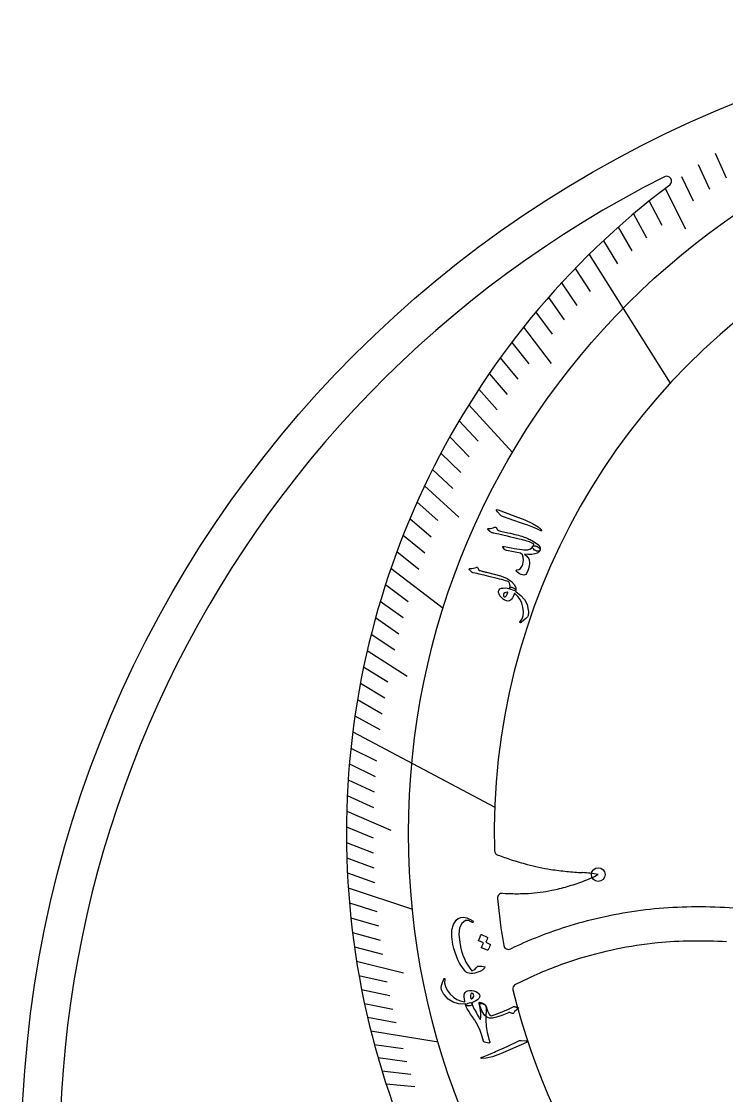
# Model space of a CAD drawing. Header units: millimetres. Extents: x -58 to 58, y -58 to 58.
# Drawn here: x -58.5 to -22.2, y 3.2 to 58.5 of the extents above; entities that cross this region are included whole.
import ezdxf

# ---------------------------------------------------------------- set-up
doc = ezdxf.new("R2010")
doc.units = ezdxf.units.MM
for name, color, linetype in [('CUT_INNER', 6, 'Continuous'), ('CUT_OUTER', 1, 'Continuous'), ('ENGRAVE', 7, 'Continuous'), ('ENGRAVE_FINE', 8, 'Continuous'), ('TEXT', 5, 'Continuous')]:
    doc.layers.add(name, color=color, linetype=linetype)

msp = doc.modelspace()

# ---------------------------------------------------------------- linework, layer by layer
at = {"layer": 'CUT_INNER'}
msp.add_lwpolyline([(-32.437, 9.253), (-33.081, 8.939)], dxfattribs=at)
for centre, radius, start, end in [((0, 0), 56.539, 116.7179, 267.5899), ((-25.3, 50.283), 0.25, 307.109, 118.556), ((0, 16.717), 41.783, 127.0062, 234.7708), ((0, 16.717), 34.178, 119.5371, 181.4908), ((-33.917, 15.835), 0.25, 181.582, 250.471), ((-26.113, 37.398), 23.181, 250.1088, 251.9185), ((-28.629, 29.647), 15.033, 251.8676, 255.1317), ((-29.445, 26.599), 11.878, 255.1622, 261.2001), ((-29.093, 29.001), 14.305, 261.2776, 264.5529), ((-27.003, 51.576), 36.976, 264.6502, 265.9061), ((-29.917, 8.963), 5.738, 79.0827, 87.2613), ((-31.429, 19.395), 5.456, 289.3299, 298.4352), ((-33.113, 23.19), 9.595, 281.3986, 286.3121), ((-33.65, 25.035), 11.516, 286.2995, 290.4687), ((-33.764, 13.382), 0.25, 86.9149, 185.8008), ((-0.14, 16.7), 34.037, 185.6358, 189.7217), ((-33.079, 25.009), 11.397, 266.6218, 269.2571), ((-33.034, 24.158), 10.547, 268.954, 273.3364), ((-32.939, 22.381), 8.767, 273.3916, 281.3323), ((-23.729, -9.801), 22.731, 93.1575, 97.9251), ((-23.673, -10.856), 23.788, 88.5335, 93.1525), ((-23.715, -12.409), 25.341, 84.1086, 88.5295), ((-23.823, -9.137), 22.06, 97.9212, 107.6634), ((-23.693, -9.528), 22.473, 107.6774, 114.8982), ((-23.803, -9.219), 20.389, 95.5646, 107.6835), ((-23.695, -10.254), 21.43, 90.8806, 95.5858), ((-23.677, -11.551), 22.727, 86.3443, 90.8757), ((-33.442, 10.994), 0.25, 189.668, 296.0766), ((-31.2, 6.595), 4.687, 114.6385, 117.0557), ((-23.686, -9.546), 20.736, 107.7176, 114.9618), ((-32.971, 8.714), 0.25, 116.0766, 193.5352), ((-0.001, 16.716), 34.177, 193.6414, 236.8658)]:
    msp.add_arc(centre, radius, start, end, dxfattribs=at)
at = {"layer": 'CUT_OUTER'}
msp.add_circle((0, 0), 58.5, dxfattribs=at)
at = {"layer": 'ENGRAVE'}
for points in [[(-29.298, 46.507), (-25.127, 39.886)], [(-35.492, 38.765), (-33.245, 36.31)], [(-39.49, 30.369), (-36.808, 28.306)], [(-41.456, 21.936), (-34.151, 18.07)], [(-41.689, 13.906), (-38.391, 12.806)], [(-40.527, 6.549), (-37.068, 5.99)]]:
    msp.add_lwpolyline(points, dxfattribs=at)
for centre, radius in [((0, 16.717), 38.589), ((-28.83, 14.597), 0.351)]:
    msp.add_circle(centre, radius, dxfattribs=at)
at = {"layer": 'ENGRAVE_FINE'}
for points in [[(-22.804, 51.728), (-22.244, 50.459)], [(-23.685, 51.138), (-23.101, 49.878)], [(-24.547, 50.529), (-23.939, 49.278)], [(-25.39, 49.901), (-24.337, 47.831)], [(-26.213, 49.255), (-25.557, 48.024)], [(-27.015, 48.592), (-26.337, 47.371)], [(-27.797, 47.912), (-27.095, 46.703)], [(-28.558, 47.217), (-27.833, 46.019)], [(-30.016, 45.783), (-29.246, 44.609)], [(-30.713, 45.046), (-29.921, 43.884)], [(-31.388, 44.296), (-30.574, 43.147)], [(-32.041, 43.535), (-31.205, 42.399)], [(-32.672, 42.763), (-31.241, 40.891)], [(-33.28, 41.981), (-32.401, 40.872)], [(-33.867, 41.189), (-32.967, 40.094)], [(-34.431, 40.389), (-33.51, 39.309)], [(-34.973, 39.581), (-34.032, 38.515)], [(-35.99, 37.944), (-35.008, 36.909)], [(-36.465, 37.116), (-35.464, 36.097)], [(-36.919, 36.284), (-35.898, 35.281)], [(-37.35, 35.447), (-36.311, 34.461)], [(-37.76, 34.606), (-35.995, 32.988)], [(-38.148, 33.762), (-37.072, 32.81)], [(-38.515, 32.916), (-37.421, 31.981)], [(-38.861, 32.068), (-37.749, 31.151)], [(-39.186, 31.219), (-38.056, 30.319)], [(-39.774, 29.518), (-38.611, 28.655)], [(-40.038, 28.668), (-38.858, 27.824)], [(-40.281, 27.819), (-39.086, 26.993)], [(-40.505, 26.971), (-39.294, 26.165)], [(-40.71, 26.125), (-38.663, 24.811)], [(-40.896, 25.281), (-39.655, 24.514)], [(-41.063, 24.44), (-39.808, 23.692)], [(-41.212, 23.601), (-39.943, 22.874)], [(-41.343, 22.767), (-40.06, 22.06)], [(-41.552, 21.109), (-40.242, 20.444)], [(-41.63, 20.287), (-40.308, 19.642)], [(-41.693, 19.469), (-40.358, 18.846)], [(-41.738, 18.657), (-40.392, 18.055)], [(-41.768, 17.85), (-39.501, 16.881)], [(-41.782, 17.049), (-40.414, 16.491)], [(-41.781, 16.254), (-40.402, 15.717)], [(-41.764, 15.465), (-40.376, 14.95)], [(-41.734, 14.682), (-40.335, 14.19)], [(-41.63, 13.137), (-40.213, 12.69)], [(-41.557, 12.375), (-40.132, 11.951)], [(-41.471, 11.62), (-40.039, 11.219)], [(-41.373, 10.873), (-39.932, 10.494)], [(-41.261, 10.133), (-38.844, 9.539)], [(-41.138, 9.4), (-39.684, 9.068)], [(-41.002, 8.675), (-39.542, 8.367)], [(-40.855, 7.959), (-39.389, 7.673)], [(-40.697, 7.25), (-39.226, 6.988)], [(-40.347, 5.857), (-38.867, 5.642)], [(-40.157, 5.172), (-38.673, 4.981)], [(-39.956, 4.496), (-38.469, 4.329)], [(-39.746, 3.829), (-38.256, 3.685)]]:
    msp.add_lwpolyline(points, dxfattribs=at)
at = {"layer": 'TEXT'}
for points in [[(-34.008, 33.269), (-34.053, 33.332), (-34.062, 33.369), (-34.034, 33.38), (-33.969, 33.366), (-33.121, 33.047), (-32.603, 32.848), (-32.202, 32.662), (-31.917, 32.49), (-31.75, 32.334), (-31.739, 32.315), (-31.735, 32.302), (-31.738, 32.293), (-31.747, 32.289), (-31.76, 32.288), (-31.774, 32.29), (-31.791, 32.295), (-31.81, 32.303), (-31.953, 32.373), (-32.108, 32.441), (-32.275, 32.507), (-32.454, 32.569), (-32.5, 32.587), (-32.626, 32.632), (-32.831, 32.705), (-33.117, 32.805), (-33.752, 33.021), (-33.785, 33.034), (-33.814, 33.05), (-33.838, 33.069), (-33.858, 33.089)], [(-34.485, 32.332), (-34.498, 32.345), (-34.506, 32.359), (-34.508, 32.373), (-34.504, 32.387), (-34.497, 32.398), (-34.487, 32.406), (-34.473, 32.41), (-34.457, 32.412), (-34.374, 32.412), (-34.297, 32.422), (-34.225, 32.441), (-34.159, 32.471), (-34.132, 32.478), (-34.107, 32.474), (-34.085, 32.46), (-34.065, 32.436), (-34.056, 32.421), (-34.047, 32.406), (-34.038, 32.39), (-34.029, 32.375), (-34.02, 32.359), (-34.01, 32.344), (-34.001, 32.329), (-33.992, 32.314), (-33.959, 32.301), (-33.861, 32.276), (-33.698, 32.237), (-33.471, 32.187), (-33.346, 32.159), (-33.229, 32.132), (-33.12, 32.105), (-33.019, 32.08), (-32.927, 32.056), (-32.842, 32.032), (-32.766, 32.01), (-32.699, 31.988), (-32.636, 31.966), (-32.574, 31.943), (-32.512, 31.918), (-32.451, 31.892), (-32.391, 31.865), (-32.33, 31.837), (-32.27, 31.807), (-32.209, 31.775), (-32.014, 31.656), (-31.883, 31.541), (-31.817, 31.428), (-31.816, 31.319), (-31.835, 31.275), (-31.864, 31.245), (-31.904, 31.231), (-31.953, 31.232), (-32.006, 31.246), (-32.056, 31.267), (-32.102, 31.297), (-32.145, 31.335), (-32.182, 31.377), (-32.203, 31.415), (-32.208, 31.449), (-32.197, 31.478), (-32.185, 31.499), (-32.175, 31.518), (-32.166, 31.535), (-32.158, 31.55), (-32.152, 31.563), (-32.147, 31.574), (-32.145, 31.584), (-32.144, 31.593), (-32.187, 31.631), (-32.26, 31.671), (-32.364, 31.713), (-32.498, 31.757), (-32.579, 31.781), (-32.672, 31.806), (-32.778, 31.834), (-32.897, 31.864), (-33.027, 31.896), (-33.171, 31.931), (-33.327, 31.968), (-33.496, 32.008), (-33.662, 32.046), (-33.808, 32.079), (-33.934, 32.107), (-34.039, 32.13), (-34.125, 32.148), (-34.191, 32.161), (-34.236, 32.171), (-34.261, 32.175), (-34.293, 32.184), (-34.324, 32.199), (-34.356, 32.219), (-34.387, 32.245), (-34.402, 32.26), (-34.416, 32.273), (-34.429, 32.286), (-34.442, 32.297), (-34.454, 32.308), (-34.465, 32.317), (-34.475, 32.325), (-34.485, 32.332)], [(-31.814, 31.315), (-31.849, 31.251), (-31.887, 31.199), (-31.928, 31.16), (-31.974, 31.132), (-32.092, 31.095), (-32.238, 31.076), (-32.413, 31.075), (-32.617, 31.09), (-32.523, 30.998), (-32.453, 30.916), (-32.405, 30.845), (-32.381, 30.785), (-32.367, 30.626), (-32.385, 30.458), (-32.435, 30.281), (-32.518, 30.093), (-32.553, 30.045), (-32.599, 30.016), (-32.657, 30.006), (-32.725, 30.015), (-32.8, 30.04), (-32.875, 30.079), (-32.951, 30.131), (-33.029, 30.197), (-33.038, 30.208), (-33.044, 30.219), (-33.047, 30.231), (-33.045, 30.243), (-33.039, 30.257), (-33.03, 30.267), (-33.017, 30.272), (-33.002, 30.273), (-32.904, 30.293), (-32.823, 30.349), (-32.76, 30.443), (-32.712, 30.573), (-32.678, 30.768), (-32.685, 30.925), (-32.732, 31.045), (-32.822, 31.128), (-33.543, 31.278), (-33.576, 31.287), (-33.603, 31.298), (-33.625, 31.312), (-33.642, 31.329), (-33.718, 31.432), (-33.727, 31.446), (-33.733, 31.458), (-33.736, 31.468), (-33.734, 31.476), (-33.725, 31.483), (-33.709, 31.486), (-33.688, 31.485), (-33.66, 31.48), (-33.477, 31.44), (-33.306, 31.406), (-33.15, 31.377), (-33.007, 31.353), (-32.877, 31.334), (-32.761, 31.319), (-32.659, 31.31), (-32.571, 31.305), (-32.45, 31.314), (-32.347, 31.347), (-32.262, 31.402), (-32.196, 31.482), (-32.175, 31.503), (-32.146, 31.514), (-32.108, 31.516), (-32.062, 31.508), (-32.039, 31.5), (-32.016, 31.492), (-31.993, 31.483), (-31.97, 31.473), (-31.948, 31.462), (-31.926, 31.449), (-31.905, 31.434), (-31.885, 31.418), (-31.848, 31.385), (-31.825, 31.357), (-31.813, 31.333), (-31.814, 31.315)], [(-35.318, 30.148), (-35.365, 30.194), (-35.402, 30.23), (-35.43, 30.256), (-35.448, 30.272), (-35.459, 30.284), (-35.465, 30.296), (-35.468, 30.308), (-35.465, 30.32), (-35.458, 30.333), (-35.447, 30.341), (-35.433, 30.346), (-35.415, 30.347), (-35.33, 30.349), (-35.25, 30.359), (-35.175, 30.378), (-35.105, 30.405), (-35.083, 30.411), (-35.063, 30.408), (-35.044, 30.394), (-35.027, 30.37), (-34.952, 30.25), (-34.902, 30.237), (-34.853, 30.225), (-34.805, 30.212), (-34.758, 30.2), (-34.712, 30.188), (-34.666, 30.177), (-34.622, 30.166), (-34.578, 30.155), (-34.175, 30.053), (-33.862, 29.965), (-33.641, 29.891), (-33.512, 29.831), (-33.296, 29.672), (-33.15, 29.52), (-33.074, 29.373), (-33.068, 29.231), (-33.07, 29.227), (-33.071, 29.224), (-33.072, 29.221), (-33.074, 29.217), (-33.1, 29.205), (-33.15, 29.209), (-33.221, 29.229), (-33.315, 29.266), (-33.348, 29.282), (-33.37, 29.301), (-33.38, 29.323), (-33.378, 29.348), (-33.363, 29.441), (-33.367, 29.525), (-33.39, 29.6), (-33.434, 29.666), (-33.507, 29.692), (-33.59, 29.718), (-33.685, 29.746), (-33.79, 29.775), (-33.906, 29.806), (-34.031, 29.838), (-34.166, 29.871), (-34.311, 29.906), (-34.454, 29.941), (-34.581, 29.972), (-34.695, 29.999), (-34.795, 30.023), (-34.88, 30.042), (-34.95, 30.058), (-35.006, 30.072), (-35.048, 30.082), (-35.257, 30.121), (-35.277, 30.127), (-35.294, 30.134), (-35.307, 30.141), (-35.318, 30.148)], [(-33.056, 29.149), (-32.802, 28.964), (-32.613, 28.744), (-32.488, 28.491), (-32.426, 28.203), (-32.423, 28.165), (-32.421, 28.128), (-32.42, 28.091), (-32.421, 28.056), (-32.423, 28.022), (-32.427, 27.99), (-32.433, 27.959), (-32.44, 27.929), (-32.475, 27.861), (-32.546, 27.78), (-32.654, 27.685), (-32.797, 27.575), (-32.816, 27.564), (-32.832, 27.559), (-32.846, 27.561), (-32.857, 27.569), (-32.864, 27.58), (-32.865, 27.592), (-32.86, 27.604), (-32.848, 27.618), (-32.749, 27.749), (-32.693, 27.915), (-32.68, 28.116), (-32.709, 28.352), (-32.766, 28.558), (-32.852, 28.744), (-32.968, 28.91), (-33.115, 29.055), (-33.121, 29.057), (-33.127, 29.057), (-33.132, 29.055), (-33.136, 29.052), (-33.186, 28.938), (-33.236, 28.843), (-33.286, 28.769), (-33.338, 28.714), (-33.398, 28.679), (-33.469, 28.669), (-33.55, 28.683), (-33.64, 28.722), (-33.651, 28.728), (-33.663, 28.735), (-33.675, 28.742), (-33.686, 28.75), (-33.698, 28.759), (-33.711, 28.768), (-33.724, 28.777), (-33.737, 28.788), (-33.822, 28.864), (-33.886, 28.943), (-33.93, 29.024), (-33.954, 29.108), (-33.955, 29.186), (-33.932, 29.249), (-33.884, 29.296), (-33.811, 29.327), (-33.719, 29.343), (-33.619, 29.344), (-33.512, 29.33), (-33.396, 29.3), (-33.394, 29.307), (-33.392, 29.314), (-33.39, 29.32), (-33.388, 29.327), (-33.387, 29.333), (-33.385, 29.34), (-33.383, 29.346), (-33.38, 29.353), (-33.367, 29.374), (-33.345, 29.386), (-33.315, 29.39), (-33.278, 29.384), (-33.239, 29.373), (-33.2, 29.358), (-33.163, 29.338), (-33.127, 29.315), (-33.096, 29.291), (-33.076, 29.27), (-33.066, 29.251), (-33.067, 29.234), (-33.091, 29.17), (-33.085, 29.167), (-33.077, 29.163), (-33.068, 29.157), (-33.056, 29.149)], [(-33.503, 29.13), (-33.579, 29.118), (-33.639, 29.095), (-33.681, 29.061), (-33.705, 29.017), (-33.708, 28.987), (-33.705, 28.958), (-33.697, 28.931), (-33.684, 28.904), (-33.675, 28.895), (-33.663, 28.89), (-33.649, 28.889), (-33.633, 28.894), (-33.588, 28.918), (-33.548, 28.961), (-33.512, 29.024), (-33.48, 29.106), (-33.479, 29.115), (-33.482, 29.122), (-33.49, 29.127), (-33.503, 29.13)], [(-34.671, 9.784), (-34.696, 9.754), (-34.726, 9.726), (-34.758, 9.698), (-34.795, 9.672), (-34.834, 9.648), (-34.877, 9.625), (-34.923, 9.603), (-34.972, 9.582), (-35.071, 9.549), (-35.172, 9.525), (-35.274, 9.511), (-35.377, 9.507), (-35.471, 9.515), (-35.549, 9.533), (-35.612, 9.562), (-35.659, 9.601), (-35.767, 9.736), (-35.868, 9.883), (-35.962, 10.041), (-36.048, 10.21), (-36.126, 10.391), (-36.194, 10.584), (-36.254, 10.788), (-36.305, 11.003), (-36.363, 11.412), (-36.354, 11.755), (-36.281, 12.031), (-36.144, 12.24), (-36.028, 12.332), (-35.898, 12.384), (-35.752, 12.395), (-35.593, 12.367), (-35.558, 12.355), (-35.521, 12.341), (-35.484, 12.325), (-35.446, 12.306), (-35.407, 12.285), (-35.367, 12.261), (-35.326, 12.236), (-35.283, 12.207), (-35.271, 12.198), (-35.263, 12.187), (-35.259, 12.175), (-35.259, 12.163), (-35.261, 12.154), (-35.266, 12.146), (-35.274, 12.14), (-35.285, 12.134), (-35.296, 12.13), (-35.306, 12.13), (-35.316, 12.133), (-35.327, 12.14), (-35.368, 12.166), (-35.41, 12.188), (-35.453, 12.208), (-35.497, 12.224), (-35.538, 12.234), (-35.578, 12.237), (-35.614, 12.234), (-35.649, 12.224), (-35.841, 12.083), (-35.957, 11.849), (-35.996, 11.52), (-35.955, 11.099), (-35.91, 10.871), (-35.854, 10.656), (-35.79, 10.454), (-35.715, 10.265), (-35.632, 10.088), (-35.54, 9.925), (-35.438, 9.775), (-35.328, 9.637), (-35.257, 9.667), (-35.181, 9.717), (-35.101, 9.788), (-35.016, 9.878), (-35.007, 9.883), (-34.989, 9.886), (-34.963, 9.887), (-34.928, 9.888), (-34.924, 9.887), (-34.921, 9.887), (-34.918, 9.887), (-34.916, 9.887), (-34.868, 9.884), (-34.813, 9.877), (-34.752, 9.866), (-34.684, 9.851), (-34.663, 9.843), (-34.653, 9.829), (-34.656, 9.809), (-34.671, 9.784)], [(-34.399, 11.021), (-34.394, 11.018), (-34.39, 11.012), (-34.388, 11.004), (-34.387, 10.995), (-34.395, 10.958), (-34.404, 10.922), (-34.415, 10.887), (-34.427, 10.852), (-34.441, 10.819), (-34.456, 10.785), (-34.474, 10.752), (-34.494, 10.72), (-34.5, 10.713), (-34.508, 10.709), (-34.516, 10.708), (-34.526, 10.71), (-34.831, 10.833), (-34.835, 10.837), (-34.836, 10.844), (-34.834, 10.854), (-34.829, 10.866), (-34.823, 10.875), (-34.816, 10.889), (-34.807, 10.909), (-34.797, 10.934), (-34.785, 10.964), (-34.77, 11), (-34.754, 11.042), (-34.735, 11.09), (-34.971, 11.191), (-34.978, 11.196), (-34.981, 11.204), (-34.98, 11.214), (-34.973, 11.227), (-34.967, 11.238), (-34.959, 11.256), (-34.948, 11.28), (-34.934, 11.31), (-34.917, 11.347), (-34.898, 11.391), (-34.876, 11.443), (-34.851, 11.501), (-34.846, 11.507), (-34.841, 11.511), (-34.836, 11.511), (-34.83, 11.508), (-34.538, 11.375), (-34.533, 11.371), (-34.529, 11.365), (-34.527, 11.357), (-34.526, 11.348), (-34.532, 11.317), (-34.538, 11.286), (-34.547, 11.256), (-34.558, 11.227), (-34.569, 11.198), (-34.583, 11.171), (-34.597, 11.143), (-34.613, 11.117)], [(-35.702, 7.932), (-36.017, 7.946), (-36.298, 8.032), (-36.546, 8.19), (-36.758, 8.421), (-36.782, 8.455), (-36.804, 8.489), (-36.824, 8.522), (-36.843, 8.556), (-36.86, 8.589), (-36.874, 8.622), (-36.886, 8.654), (-36.896, 8.686), (-36.903, 8.77), (-36.885, 8.886), (-36.844, 9.034), (-36.778, 9.214), (-36.767, 9.234), (-36.756, 9.247), (-36.743, 9.253), (-36.729, 9.251), (-36.718, 9.244), (-36.711, 9.234), (-36.709, 9.219), (-36.711, 9.2), (-36.729, 9.024), (-36.689, 8.838), (-36.592, 8.644), (-36.439, 8.442), (-36.277, 8.287), (-36.1, 8.169), (-35.91, 8.089), (-35.707, 8.047), (-35.7, 8.049), (-35.696, 8.052), (-35.693, 8.057), (-35.692, 8.062), (-35.715, 8.189), (-35.726, 8.3), (-35.725, 8.393), (-35.712, 8.469), (-35.68, 8.533), (-35.627, 8.581), (-35.551, 8.612), (-35.454, 8.628), (-35.441, 8.629), (-35.428, 8.629), (-35.414, 8.629), (-35.4, 8.629), (-35.385, 8.628), (-35.37, 8.627), (-35.353, 8.626), (-35.336, 8.624), (-35.224, 8.605), (-35.127, 8.574), (-35.046, 8.53), (-34.98, 8.473), (-34.936, 8.409), (-34.921, 8.344), (-34.935, 8.279), (-34.978, 8.212), (-35.045, 8.147), (-35.126, 8.09), (-35.223, 8.041), (-35.335, 7.999), (-35.334, 7.992), (-35.331, 7.986), (-35.329, 7.979), (-35.327, 7.973), (-35.325, 7.966), (-35.322, 7.96), (-35.32, 7.953), (-35.318, 7.946), (-35.317, 7.92), (-35.328, 7.898), (-35.35, 7.878), (-35.384, 7.861), (-35.423, 7.847), (-35.463, 7.838), (-35.505, 7.833), (-35.548, 7.831), (-35.587, 7.834), (-35.615, 7.84), (-35.634, 7.851), (-35.643, 7.865), (-35.66, 7.935), (-35.667, 7.934), (-35.676, 7.933), (-35.688, 7.932), (-35.702, 7.932)], [(-35.343, 8.204), (-35.287, 8.257), (-35.251, 8.31), (-35.234, 8.361), (-35.238, 8.412), (-35.252, 8.439), (-35.27, 8.462), (-35.292, 8.481), (-35.318, 8.495), (-35.331, 8.499), (-35.343, 8.497), (-35.355, 8.49), (-35.367, 8.477), (-35.39, 8.432), (-35.4, 8.373), (-35.395, 8.299), (-35.376, 8.211), (-35.372, 8.203), (-35.365, 8.199), (-35.356, 8.199), (-35.343, 8.204)], [(-34.599, 7.5), (-34.609, 7.406), (-34.615, 7.31), (-34.617, 7.21), (-34.615, 7.108), (-34.609, 7.003), (-34.6, 6.897), (-34.588, 6.788), (-34.573, 6.677), (-34.537, 6.465), (-34.496, 6.279), (-34.45, 6.12), (-34.4, 5.988), (-34.395, 5.974), (-34.395, 5.961), (-34.399, 5.949), (-34.408, 5.939), (-34.419, 5.932), (-34.432, 5.927), (-34.446, 5.925), (-34.462, 5.926), (-34.681, 5.974), (-34.699, 5.98), (-34.713, 5.991), (-34.722, 6.006), (-34.727, 6.026), (-34.809, 6.311), (-34.906, 6.578), (-35.02, 6.827), (-35.151, 7.06), (-35.159, 7.073), (-35.173, 7.094), (-35.193, 7.125), (-35.22, 7.165), (-35.253, 7.213), (-35.293, 7.27), (-35.339, 7.337), (-35.391, 7.412), (-35.489, 7.56), (-35.564, 7.685), (-35.616, 7.788), (-35.644, 7.869), (-35.642, 7.892), (-35.624, 7.917), (-35.59, 7.943), (-35.541, 7.972), (-35.457, 8.002), (-35.392, 8.007), (-35.347, 7.989), (-35.322, 7.945), (-35.297, 7.876), (-35.254, 7.779), (-35.192, 7.656), (-35.111, 7.505), (-35.069, 7.429), (-35.033, 7.363), (-35.001, 7.307), (-34.975, 7.26), (-34.954, 7.222), (-34.938, 7.194), (-34.927, 7.177), (-34.922, 7.169), (-34.919, 7.166), (-34.917, 7.163), (-34.915, 7.161), (-34.913, 7.16), (-34.912, 7.158), (-34.911, 7.156), (-34.91, 7.155), (-34.91, 7.153), (-34.901, 7.143), (-34.895, 7.141), (-34.89, 7.145), (-34.887, 7.155), (-34.88, 7.201), (-34.874, 7.248), (-34.87, 7.297), (-34.869, 7.348), (-34.87, 7.4), (-34.871, 7.455), (-34.875, 7.511), (-34.88, 7.569), (-34.886, 7.626), (-34.894, 7.682), (-34.902, 7.737), (-34.911, 7.791), (-34.922, 7.844), (-34.934, 7.894), (-34.947, 7.943), (-34.961, 7.989), (-34.963, 8.002), (-34.96, 8.011), (-34.953, 8.018), (-34.943, 8.021), (-34.922, 8.019), (-34.901, 8.017), (-34.88, 8.013), (-34.859, 8.007), (-34.839, 8.001), (-34.817, 7.993), (-34.795, 7.985), (-34.772, 7.976), (-34.728, 7.955), (-34.692, 7.932), (-34.664, 7.907), (-34.645, 7.88), (-34.615, 7.807), (-34.598, 7.719), (-34.593, 7.617), (-34.599, 7.5)], [(-34.282, 7.34), (-34.182, 7.376), (-34.077, 7.414), (-33.967, 7.456), (-33.852, 7.5), (-33.732, 7.548), (-33.607, 7.599), (-33.475, 7.653), (-33.338, 7.711), (-33.203, 7.791), (-33.184, 7.797), (-33.165, 7.8), (-33.147, 7.8), (-33.129, 7.797), (-33.119, 7.795), (-33.106, 7.792), (-33.09, 7.787), (-33.071, 7.782), (-33.048, 7.775), (-33.023, 7.768), (-32.993, 7.76), (-32.96, 7.752), (-32.949, 7.749), (-32.941, 7.744), (-32.934, 7.737), (-32.931, 7.728), (-32.93, 7.719), (-32.934, 7.711), (-32.941, 7.704), (-32.952, 7.696), (-33.016, 7.654), (-33.075, 7.603), (-33.129, 7.543), (-33.177, 7.474), (-33.192, 7.456), (-33.208, 7.447), (-33.227, 7.445), (-33.247, 7.451), (-33.37, 7.494), (-33.384, 7.496), (-33.402, 7.495), (-33.423, 7.491), (-33.447, 7.484), (-33.784, 7.349), (-34.059, 7.257), (-34.271, 7.207), (-34.422, 7.199), (-34.56, 7.248), (-34.686, 7.364), (-34.799, 7.548), (-34.898, 7.8), (-34.918, 7.898), (-34.899, 7.954), (-34.844, 7.966), (-34.751, 7.936), (-34.738, 7.93), (-34.725, 7.924), (-34.713, 7.919), (-34.701, 7.913), (-34.689, 7.908), (-34.678, 7.902), (-34.667, 7.897), (-34.656, 7.892), (-34.634, 7.879), (-34.617, 7.861), (-34.603, 7.838), (-34.593, 7.811), (-34.556, 7.685), (-34.519, 7.576), (-34.48, 7.483), (-34.441, 7.406), (-34.411, 7.365), (-34.374, 7.34), (-34.331, 7.332), (-34.282, 7.34)], [(-32.555, 6.043), (-32.48, 6.033), (-32.449, 6.015), (-32.462, 5.989), (-32.519, 5.956), (-33.349, 5.594), (-33.858, 5.372), (-34.273, 5.221), (-34.596, 5.142), (-34.825, 5.137), (-34.846, 5.143), (-34.859, 5.151), (-34.863, 5.159), (-34.859, 5.169), (-34.851, 5.179), (-34.839, 5.188), (-34.824, 5.196), (-34.805, 5.203), (-34.654, 5.253), (-34.495, 5.313), (-34.33, 5.384), (-34.158, 5.463), (-34.113, 5.484), (-33.991, 5.539), (-33.793, 5.629), (-33.518, 5.754), (-32.909, 6.035), (-32.876, 6.048), (-32.844, 6.056), (-32.814, 6.06), (-32.785, 6.06)]]:
    msp.add_lwpolyline(points, close=True, dxfattribs=at)

doc.saveas('drawing.dxf')
